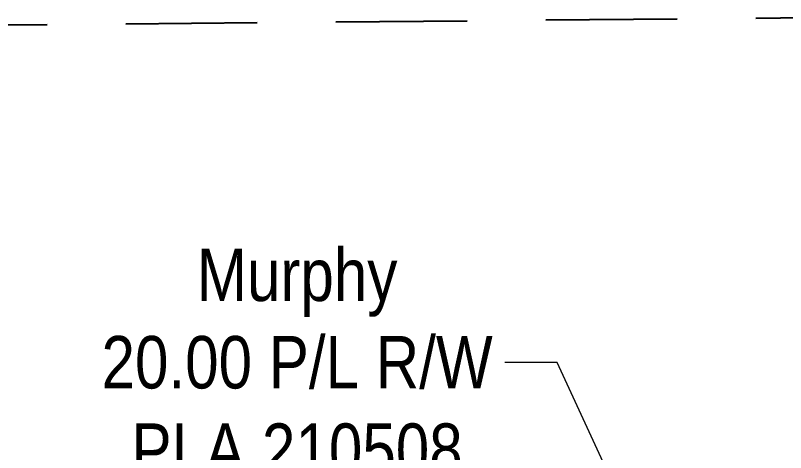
# Model space of a CAD drawing. Extents: x 538089 to 546766, y 6046620 to 6052605.
# Drawn here: x 542533.6 to 542680.3, y 6047941.4 to 6048024.7 of the extents above; entities that cross this region are included whole.
import ezdxf

# ---------------------------------------------------------------- set-up
doc = ezdxf.new("R2010")
doc.units = 0
doc.header["$LTSCALE"] = 5
doc.linetypes.add('foc-LSD', pattern=[8, 5, -3])
doc.layers.add('C-RW-T', color=13, linetype='Continuous', lineweight=9)
doc.layers.add('L-SECTION-LSD', color=7, linetype='foc-LSD')
doc.styles.add('80CG', font='ARIALN.TTF', dxfattribs={"height": 10})
doc.dimstyles.new('Compass 5 000', dxfattribs={"dimscale": 5, "dimtxt": 9, "dimasz": 2, "dimexe": 0.2, "dimexo": 0.0625, "dimgap": 0.5, "dimtad": 0, "dimtih": 1, "dimtoh": 1, "dimzin": 0, "dimdsep": 46, "dimtxsty": '80CG', "dimcen": 0.1, "dimse1": 1, "dimse2": 1, "dimclrd": 256, "dimclrt": 256, "dimaunit": 1, "dimadec": 4, "dimazin": 0, "dimtfac": 0.06, "dimtofl": 0, "dimtmove": 0, "dimatfit": 1, "dimfxl": 0.2, "dimtolj": 1, "dimtzin": 0, "dimlwd": -1, "dimarcsym": 0})

# ---------------------------------------------------------------- blocks, each defined once
blk = doc.blocks.new('*D458')
at = {"layer": 'C-RW-T', "transparency": 16777216}
for p, q in [((542636.82, 6047958.53), (542626.82, 6047958.53)), ((542650.98, 6047927.79), (542636.82, 6047958.53)), ((542667.72, 6047891.46), (542671.91, 6047882.38))]:
    blk.add_line(p, q, dxfattribs=at)
for points in [[(542652.5, 6047928.49), (542649.47, 6047927.09), (542655.17, 6047918.71)], [(542669.23, 6047892.16), (542666.21, 6047890.77), (542663.54, 6047900.54)]]:
    blk.add_solid(points, dxfattribs=at)
at = {"layer": 'C-RW-T', "transparency": 16777216, "insert": (542587.28, 6047958.53), "char_height": 10, "attachment_point": 5, "style": '80CG'}
blk.add_mtext('\\A1;Murphy\\P20.00 P/L R/W\\PPLA 210508', dxfattribs=at)

msp = doc.modelspace()

# ---------------------------------------------------------------- linework, layer by layer
at = {"layer": 'L-SECTION-LSD', "flags": 128}
msp.add_lwpolyline([(542739.652, 6048024.722), (542337.417, 6048021.12)], dxfattribs=at)

# ---------------------------------------------------------------- dimensions: what is measured, and where the dimension line sits
at = {"layer": 'C-RW-T'}
dim = msp.add_linear_dim(base=(542663.536, 6047900.545), p1=(542669.688, 6047925.401), p2=(542678.058, 6047907.236), angle=294.73887, text='Murphy\\P20.00 P/L R/W\\PPLA 210508', dimstyle='Compass 5 000', dxfattribs=at)
dim.commit()
dim.dimension.update_dxf_attribs({"geometry": '*D458', "text_midpoint": (542587.278, 6047958.532), "dimtype": 161})

doc.saveas('drawing.dxf')
